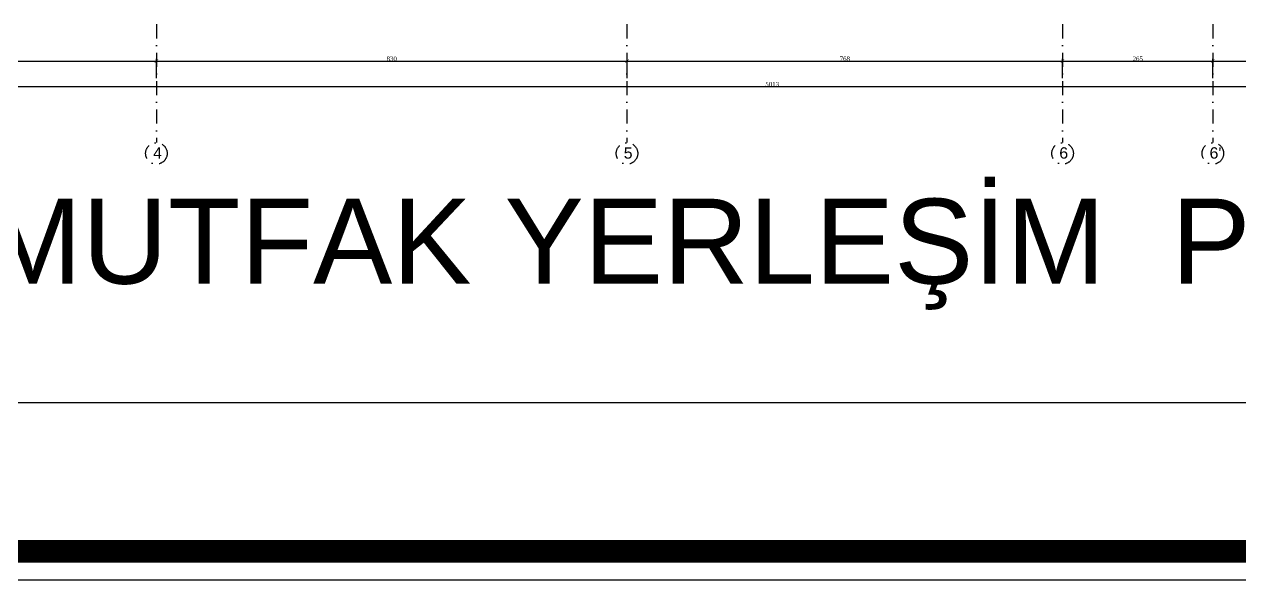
# Model space of a CAD drawing. Header units: millimetres. Extents: x -29311 to -3405, y 28913 to 42880.
# Drawn here: x -17624 to -15481, y 38241 to 39221 of the extents above; entities that cross this region are included whole.
import ezdxf

# ---------------------------------------------------------------- set-up
doc = ezdxf.new("R2010")
doc.units = ezdxf.units.MM
doc.linetypes.add('DASHDOT', pattern=[1, 0.5, -0.25, 0, -0.25])
doc.linetypes.add('DASHDOT2', pattern=[0.5, 0.25, -0.125, 0, -0.125])
for name, color, linetype in [('A-AKS', 57, 'DASHDOT'), ('A-AKS.', 57, 'DASHDOT2'), ('yazı1', 7, 'Continuous'), ('Yazılar', 253, 'Continuous')]:
    doc.layers.add(name, color=color, linetype=linetype)
doc.layers.add('olcu-plan', color=7, linetype='Continuous', lineweight=20)
doc.styles.get("Standard").update_dxf_attribs({"font": 'arial.ttf'})
doc.styles.add('text1', font='arial.ttf')
doc.styles.add('YAZ-50', font='times.ttf', dxfattribs={"width": 0.9})
doc.dimstyles.new('1-50-plan', dxfattribs={"dimtxt": 8, "dimasz": 6, "dimexe": 4, "dimexo": 4, "dimgap": 0.00625, "dimtad": 1, "dimdec": 0, "dimrnd": 0.0005, "dimzin": 9, "dimdsep": 46, "dimtxsty": 'YAZ-50', "dimblk": 'ARCHTICK', "dimcen": 0.025, "dimdle": 4, "dimadec": 0, "dimazin": 0, "dimtfac": 1, "dimtdec": 0, "dimtmove": 0, "dimatfit": 3, "dimfxl": 30, "dimfxlon": 1, "dimarcsym": 0})

# ---------------------------------------------------------------- blocks, each defined once
blk = doc.blocks.new('ANTET')
at = {"color": 251, "const_width": 20, "elevation": 0}
blk.add_lwpolyline([(-18595, -50619.4), (-18595, -52600.1), (-14668.2, -52600.1), (-14668.2, -50619.4)], close=True, dxfattribs=at)
at = {"layer": 'Yazılar', "elevation": 0}
for points in [[(-18620, -50594.4), (-18620, -52625.1), (-14643.2, -52625.1), (-14643.2, -50594.4)], [(-18397.9, -50768), (-14785.5, -50768), (-14785.5, -52468.9), (-18397.9, -52468.9)]]:
    blk.add_lwpolyline(points, close=True, dxfattribs=at)
blk = doc.blocks.new('_ArchTick')
at = {"color": 0, "linetype": 'ByBlock', "const_width": 0.15}
blk.add_lwpolyline([(-0.5, -0.5), (0.5, 0.5)], dxfattribs=at)
blk = doc.blocks.new('*D560')
at = {"layer": 'DEFPOINTS', "color": 0, "transparency": 16777216}
for p in [(-17391.2, 39156.2), (-17391.2, 38925.1), (-18125.7, 38900.5)]:
    blk.add_point(p, dxfattribs=at)
at = {"layer": 'olcu-plan', "color": 0, "lineweight": -2, "transparency": 16777216}
for p, q in [((-18129.7, 39156.2), (-17387.2, 39156.2)), ((-18125.7, 39126.2), (-18125.7, 39160.2)), ((-17391.2, 39126.2), (-17391.2, 39160.2))]:
    blk.add_line(p, q, dxfattribs=at)
at = {"layer": 'olcu-plan', "color": 0, "lineweight": -2, "transparency": 16777216, "xscale": 6, "yscale": 6, "zscale": 6, "rotation": 180}
blk.add_blockref('_ArchTick', (-18125.7, 39156.2), dxfattribs=at)
at = {"layer": 'olcu-plan', "color": 0, "lineweight": -2, "transparency": 16777216, "xscale": 6, "yscale": 6, "zscale": 6}
blk.add_blockref('_ArchTick', (-17391.2, 39156.2), dxfattribs=at)
at = {"layer": 'olcu-plan', "color": 0, "transparency": 16777216, "insert": (-17758.5, 39160.3), "char_height": 8, "attachment_point": 5, "style": 'YAZ-50'}
blk.add_mtext('735', dxfattribs=at)
blk = doc.blocks.new('*D561')
at = {"layer": 'DEFPOINTS', "color": 0, "transparency": 16777216}
for p in [(-16561.2, 39156.2), (-16561.2, 38942.3), (-17391.2, 38925.1)]:
    blk.add_point(p, dxfattribs=at)
at = {"layer": 'olcu-plan', "color": 0, "lineweight": -2, "transparency": 16777216}
for p, q in [((-17395.2, 39156.2), (-16557.2, 39156.2)), ((-17391.2, 39126.2), (-17391.2, 39160.2)), ((-16561.2, 39126.2), (-16561.2, 39160.2))]:
    blk.add_line(p, q, dxfattribs=at)
at = {"layer": 'olcu-plan', "color": 0, "lineweight": -2, "transparency": 16777216, "xscale": 6, "yscale": 6, "zscale": 6, "rotation": 180}
blk.add_blockref('_ArchTick', (-17391.2, 39156.2), dxfattribs=at)
at = {"layer": 'olcu-plan', "color": 0, "lineweight": -2, "transparency": 16777216, "xscale": 6, "yscale": 6, "zscale": 6}
blk.add_blockref('_ArchTick', (-16561.2, 39156.2), dxfattribs=at)
at = {"layer": 'olcu-plan', "color": 0, "transparency": 16777216, "insert": (-16976.2, 39160.2), "char_height": 8, "attachment_point": 5, "style": 'YAZ-50'}
blk.add_mtext('830', dxfattribs=at)
blk = doc.blocks.new('*D562')
at = {"layer": 'DEFPOINTS', "color": 0, "transparency": 16777216}
for p in [(-15793, 39156.2), (-16561.2, 38942.3), (-15793, 38934.6)]:
    blk.add_point(p, dxfattribs=at)
at = {"layer": 'olcu-plan', "color": 0, "lineweight": -2, "transparency": 16777216}
for p, q in [((-16565.2, 39156.2), (-15789, 39156.2)), ((-16561.2, 39126.2), (-16561.2, 39160.2)), ((-15793, 39126.2), (-15793, 39160.2))]:
    blk.add_line(p, q, dxfattribs=at)
at = {"layer": 'olcu-plan', "color": 0, "lineweight": -2, "transparency": 16777216, "xscale": 6, "yscale": 6, "zscale": 6, "rotation": 180}
blk.add_blockref('_ArchTick', (-16561.2, 39156.2), dxfattribs=at)
at = {"layer": 'olcu-plan', "color": 0, "lineweight": -2, "transparency": 16777216, "xscale": 6, "yscale": 6, "zscale": 6}
blk.add_blockref('_ArchTick', (-15793, 39156.2), dxfattribs=at)
at = {"layer": 'olcu-plan', "color": 0, "transparency": 16777216, "insert": (-16177.1, 39160.3), "char_height": 8, "attachment_point": 5, "style": 'YAZ-50'}
blk.add_mtext('768', dxfattribs=at)
blk = doc.blocks.new('*D563')
at = {"layer": 'DEFPOINTS', "color": 0, "transparency": 16777216}
for p in [(-15528, 39156.2), (-15793, 38934.6), (-15528, 38927)]:
    blk.add_point(p, dxfattribs=at)
at = {"layer": 'olcu-plan', "color": 0, "lineweight": -2, "transparency": 16777216}
for p, q in [((-15797, 39156.2), (-15524, 39156.2)), ((-15793, 39126.2), (-15793, 39160.2)), ((-15528, 39126.2), (-15528, 39160.2))]:
    blk.add_line(p, q, dxfattribs=at)
at = {"layer": 'olcu-plan', "color": 0, "lineweight": -2, "transparency": 16777216, "xscale": 6, "yscale": 6, "zscale": 6, "rotation": 180}
blk.add_blockref('_ArchTick', (-15793, 39156.2), dxfattribs=at)
at = {"layer": 'olcu-plan', "color": 0, "lineweight": -2, "transparency": 16777216, "xscale": 6, "yscale": 6, "zscale": 6}
blk.add_blockref('_ArchTick', (-15528, 39156.2), dxfattribs=at)
at = {"layer": 'olcu-plan', "color": 0, "transparency": 16777216, "insert": (-15660.5, 39160.2), "char_height": 8, "attachment_point": 5, "style": 'YAZ-50'}
blk.add_mtext('265', dxfattribs=at)
blk = doc.blocks.new('*D564')
at = {"layer": 'DEFPOINTS', "color": 0, "transparency": 16777216}
for p in [(-15178, 39156.2), (-15528, 38927), (-15178, 38922.7)]:
    blk.add_point(p, dxfattribs=at)
at = {"layer": 'olcu-plan', "color": 0, "lineweight": -2, "transparency": 16777216}
for p, q in [((-15532, 39156.2), (-15174, 39156.2)), ((-15528, 39126.2), (-15528, 39160.2)), ((-15178, 39126.2), (-15178, 39160.2))]:
    blk.add_line(p, q, dxfattribs=at)
at = {"layer": 'olcu-plan', "color": 0, "lineweight": -2, "transparency": 16777216, "xscale": 6, "yscale": 6, "zscale": 6, "rotation": 180}
blk.add_blockref('_ArchTick', (-15528, 39156.2), dxfattribs=at)
at = {"layer": 'olcu-plan', "color": 0, "lineweight": -2, "transparency": 16777216, "xscale": 6, "yscale": 6, "zscale": 6}
blk.add_blockref('_ArchTick', (-15178, 39156.2), dxfattribs=at)
at = {"layer": 'olcu-plan', "color": 0, "transparency": 16777216, "insert": (-15353, 39160.2), "char_height": 8, "attachment_point": 5, "style": 'YAZ-50'}
blk.add_mtext('350', dxfattribs=at)
blk = doc.blocks.new('*D536')
at = {"layer": 'DEFPOINTS', "color": 0, "transparency": 16777216}
for p in [(-18811.7, 39207), (-13798.7, 39207), (-13798.7, 39111.2)]:
    blk.add_point(p, dxfattribs=at)
at = {"layer": 'olcu-plan', "color": 0, "lineweight": -2, "transparency": 16777216}
for p, q in [((-18811.7, 39141.2), (-18811.7, 39107.2)), ((-13798.7, 39141.2), (-13798.7, 39107.2)), ((-18815.7, 39111.2), (-13794.7, 39111.2))]:
    blk.add_line(p, q, dxfattribs=at)
at = {"layer": 'olcu-plan', "color": 0, "lineweight": -2, "transparency": 16777216, "xscale": 6, "yscale": 6, "zscale": 6, "rotation": 180}
blk.add_blockref('_ArchTick', (-18811.7, 39111.2), dxfattribs=at)
at = {"layer": 'olcu-plan', "color": 0, "lineweight": -2, "transparency": 16777216, "xscale": 6, "yscale": 6, "zscale": 6}
blk.add_blockref('_ArchTick', (-13798.7, 39111.2), dxfattribs=at)
at = {"layer": 'olcu-plan', "color": 0, "transparency": 16777216, "insert": (-16305.2, 39115.3), "char_height": 8, "attachment_point": 5, "style": 'YAZ-50'}
blk.add_mtext('5013', dxfattribs=at)
blk = doc.blocks.new('AKS')
at = {"layer": 'A-AKS.', "ltscale": 100}
for p, q in [((1664, 50), (1664, -158.9)), ((2494, 50), (2494, -158.9)), ((3262.3, 50), (3262.3, -158.9)), ((3527.3, 50), (3527.3, -158.9))]:
    blk.add_line(p, q, dxfattribs=at)
for centre in [(1664, -177.9), (2494, -177.9), (3262.3, -177.9), (3527.3, -177.9)]:
    blk.add_circle(centre, 19, dxfattribs=at)
at = {"layer": 'A-AKS.', "ltscale": 100, "char_height": 20, "width": 18.894, "attachment_point": 1, "style": 'text1'}
for s, insert in [('4', (1658.3, -167.1)), ('5', (2488.3, -167.1)), ('6', (3256.5, -167.1)), ("6'", (3521.5, -167.1))]:
    blk.add_mtext(s, dxfattribs=dict(at, insert=insert))

msp = doc.modelspace()

# ---------------------------------------------------------------- block references
at = {"xscale": 2, "yscale": 2, "zscale": 2}
msp.add_blockref('ANTET', (17255.54, 143490.88, 0), dxfattribs=at)
at = {"layer": 'A-AKS'}
msp.add_blockref('AKS', (-19055.29, 39171.08), dxfattribs=at)

# ---------------------------------------------------------------- texts
at = {"layer": 'yazı1', "insert": (-17696.76, 38913.14), "char_height": 150, "width": 5787.7223, "attachment_point": 1}
msp.add_mtext('MUTFAK YERLEŞİM  PLANI', dxfattribs=at)
msp.add_mtext('MUTFAK YERLEŞİM  PLANI', dxfattribs=at)

# ---------------------------------------------------------------- dimensions: what is measured, and where the dimension line sits
at = {"layer": 'olcu-plan'}
for base, p1, p2, picture, middle in [((-13798.7, 39111.24), (-18811.7, 39207.01), (-13798.7, 39207.01), '*D536', (-16305.2, 39115.32)), ((-17391.2394, 39156.173), (-18125.7429, 38900.5117), (-17391.2394, 38925.0624), '*D560', (-17758.4911, 39160.26)), ((-16561.24, 39156.17), (-17391.24, 38925.06), (-16561.24, 38942.27), '*D561', (-16976.24, 39160.25)), ((-15793.01, 39156.17), (-16561.24, 38942.27), (-15793.01, 38934.57), '*D562', (-16177.12, 39160.26)), ((-15528.01, 39156.17), (-15793.01, 38934.57), (-15528.01, 38926.98), '*D563', (-15660.51, 39160.25)), ((-15178.01, 39156.17), (-15528.01, 38926.98), (-15178.01, 38922.66), '*D564', (-15353.01, 39160.25))]:
    dim = msp.add_linear_dim(base=base, p1=p1, p2=p2, dimstyle='1-50-plan', dxfattribs=at)
    dim.commit()
    dim.dimension.update_dxf_attribs({"geometry": picture, "text_midpoint": middle})

doc.saveas('drawing.dxf')
